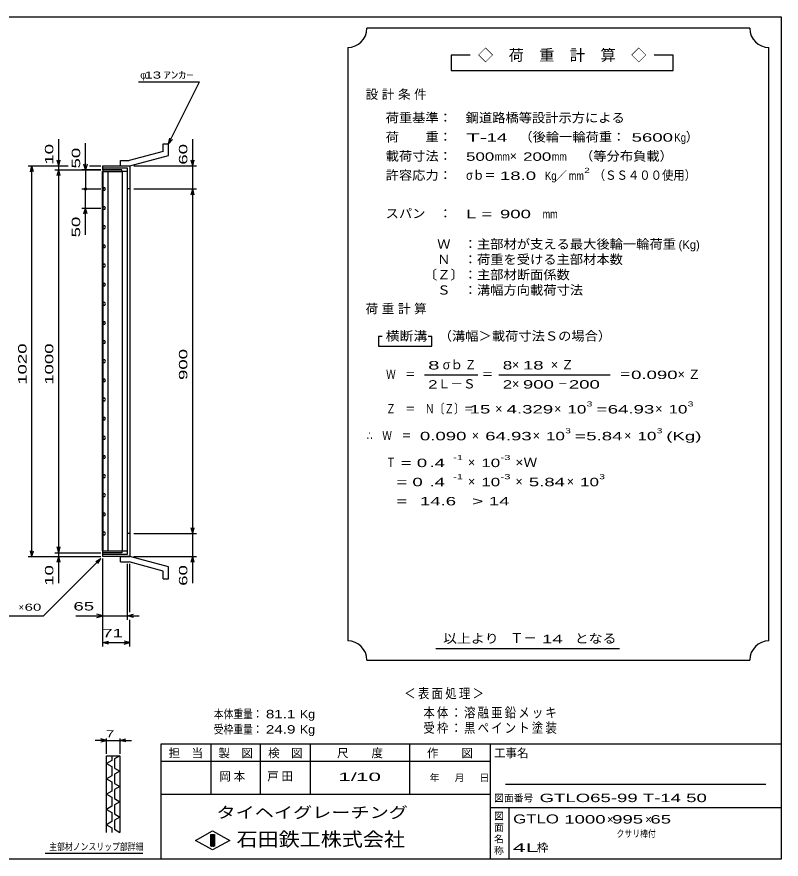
# Model space of a CAD drawing. Units: millimetres, scale not verified. Extents: x -1820 to 1731, y -1282 to 1054.
# Drawn here: x -265 to 1731, y -1146 to 1054 of the extents above; entities that cross this region are included whole.
import ezdxf
from ezdxf.enums import TextEntityAlignment as Align

# ---------------------------------------------------------------- set-up
doc = ezdxf.new("R2010")
doc.units = ezdxf.units.MM
doc.header["$LTSCALE"] = 10
for name, color, linetype, lineweight in [('0_2', 150, 'Continuous', 25), ('16', 3, 'Continuous', 25), ('19', 6, 'Continuous', 25), ('22', 4, 'Continuous', 25), ('24', 2, 'Continuous', 25), ('32', 4, 'Continuous', 25)]:
    doc.layers.add(name, color=color, linetype=linetype, lineweight=lineweight)
doc.styles.add('ベクトル', font='')
doc.styles.get('ベクトル').set_extended_font_data('ベクトル')

msp = doc.modelspace()

# ---------------------------------------------------------------- linework, layer by layer
at = {"layer": '0_2'}
for p, q in [((-1729, 1053.5), (1731, 1053.5)), ((1731, 1053.5), (1731, -1146.5)), ((1731, -846.5), (111, -846.5)), ((111, -846.5), (111, -1146.5)), ((241, -846.5), (241, -976.5)), ((371, -976.5), (371, -846.5)), ((501, -846.5), (501, -976.5)), ((761, -976.5), (761, -846.5)), ((971, -846.5), (971, -1146.5)), ((971, -891.5), (111, -891.5)), ((1691, -951.5), (1011, -951.5)), ((111, -976.5), (971, -976.5)), ((971, -1011.5), (1731, -1011.5)), ((1021, -1146.5), (1021, -1011.5)), ((201, -1097.5), (246, -1072.5)), ((246, -1072.5), (291, -1097.5)), ((246, -1122.5), (201, -1097.5)), ((241, -1082.5), (251, -1082.5)), ((241, -1112.5), (241, -1082.5)), ((241, -1082.5), (243, -1082.5)), ((243, -1082.5), (243, -1112.5)), ((245, -1112.5), (245, -1082.5)), ((245, -1082.5), (247, -1082.5)), ((291, -1097.5), (246, -1122.5)), ((247, -1082.5), (247, -1112.5)), ((249, -1112.5), (249, -1082.5)), ((249, -1082.5), (251, -1082.5)), ((251, -1082.5), (251, -1112.5)), ((251, -1082.5), (251, -1112.5)), ((251, -1112.5), (241, -1112.5)), ((243, -1112.5), (245, -1112.5)), ((247, -1112.5), (249, -1112.5)), ((1731, -1146.5), (-1729, -1146.5))]:
    msp.add_line(p, q, dxfattribs=at)
at = {"layer": '16'}
for p, q in [((-41.7, -341.5), (-41.7, 649.5)), ((-41.7, 649.5), (-41, 649.5)), ((9, 654), (-41, 654)), ((-41, 654), (-41, 649.5)), ((-41, 649.5), (9, 649.5)), ((-41, 649.5), (-41, -341.5)), ((24, 649.5), (-41, 649.5)), ((-27.5, 649.5), (-27.5, -341.5)), ((9, 649.5), (9, 654)), ((10.5, -341.5), (10.5, 649.5)), ((24, -341.5), (24, 649.5)), ((-39.15, 607.24), (-41, 603.98)), ((-41, 603.98), (-39.1, 600.74)), ((-35.4, 607.26), (-39.15, 607.24)), ((-39.1, 600.74), (-35.35, 600.76)), ((-33.5, 604), (-35.4, 607.26)), ((-35.35, 600.76), (-33.5, 604.02)), ((-39.15, 557.24), (-41, 553.98)), ((-41, 553.98), (-39.1, 550.74)), ((-35.4, 557.26), (-39.15, 557.24)), ((-39.1, 550.74), (-35.35, 550.76)), ((-33.5, 554), (-35.4, 557.26)), ((-35.35, 550.76), (-33.5, 554.02)), ((-39.15, 507.24), (-41, 503.98)), ((-35.4, 507.26), (-39.15, 507.24)), ((-33.5, 504), (-35.4, 507.26)), ((-41, 503.98), (-39.1, 500.74)), ((-39.1, 500.74), (-35.35, 500.76)), ((-35.35, 500.76), (-33.5, 504.02)), ((-39.15, 457.24), (-41, 453.98)), ((-41, 453.98), (-39.1, 450.74)), ((-35.4, 457.26), (-39.15, 457.24)), ((-39.1, 450.74), (-35.35, 450.76)), ((-33.5, 454), (-35.4, 457.26)), ((-35.35, 450.76), (-33.5, 454.02)), ((-39.15, 407.24), (-41, 403.98)), ((-41, 403.98), (-39.1, 400.74)), ((-35.4, 407.26), (-39.15, 407.24)), ((-39.1, 400.74), (-35.35, 400.76)), ((-33.5, 404), (-35.4, 407.26)), ((-35.35, 400.76), (-33.5, 404.02)), ((-39.15, 357.24), (-41, 353.98)), ((-41, 353.98), (-39.1, 350.74)), ((-35.4, 357.26), (-39.15, 357.24)), ((-33.5, 354), (-35.4, 357.26)), ((-35.35, 350.76), (-33.5, 354.02)), ((-39.1, 350.74), (-35.35, 350.76)), ((-39.15, 307.24), (-41, 303.98)), ((-41, 303.98), (-39.1, 300.74)), ((-35.4, 307.26), (-39.15, 307.24)), ((-39.1, 300.74), (-35.35, 300.76)), ((-33.5, 304), (-35.4, 307.26)), ((-35.35, 300.76), (-33.5, 304.02)), ((-39.15, 257.24), (-41, 253.98)), ((-41, 253.98), (-39.1, 250.74)), ((-35.4, 257.26), (-39.15, 257.24)), ((-39.1, 250.74), (-35.35, 250.76)), ((-33.5, 254), (-35.4, 257.26)), ((-35.35, 250.76), (-33.5, 254.02)), ((-39.15, 207.24), (-41, 203.98)), ((-41, 203.98), (-39.1, 200.74)), ((-35.4, 207.26), (-39.15, 207.24)), ((-39.1, 200.74), (-35.35, 200.76)), ((-33.5, 204), (-35.4, 207.26)), ((-35.35, 200.76), (-33.5, 204.02)), ((-39.15, 157.24), (-41, 153.98)), ((-35.4, 157.26), (-39.15, 157.24)), ((-33.5, 154), (-35.4, 157.26)), ((-35.35, 150.76), (-33.5, 154.02)), ((-41, 153.98), (-39.1, 150.74)), ((-39.1, 150.74), (-35.35, 150.76)), ((-39.15, 107.24), (-41, 103.98)), ((-41, 103.98), (-39.1, 100.74)), ((-35.4, 107.26), (-39.15, 107.24)), ((-39.1, 100.74), (-35.35, 100.76)), ((-33.5, 104), (-35.4, 107.26)), ((-35.35, 100.76), (-33.5, 104.02)), ((-39.15, 57.24), (-41, 53.98)), ((-41, 53.98), (-39.1, 50.74)), ((-35.4, 57.26), (-39.15, 57.24)), ((-39.1, 50.74), (-35.35, 50.76)), ((-33.5, 54), (-35.4, 57.26)), ((-35.35, 50.76), (-33.5, 54.02)), ((-39.15, 7.24), (-41, 3.98)), ((-41, 3.98), (-39.1, 0.74)), ((-35.4, 7.26), (-39.15, 7.24)), ((-39.1, 0.74), (-35.35, 0.76)), ((-33.5, 4), (-35.4, 7.26)), ((-35.35, 0.76), (-33.5, 4.02)), ((-39.15, -42.76), (-41, -46.02)), ((-35.4, -42.74), (-39.15, -42.76)), ((-33.5, -46), (-35.4, -42.74)), ((-41, -46.02), (-39.1, -49.26)), ((-39.1, -49.26), (-35.35, -49.24)), ((-35.35, -49.24), (-33.5, -45.98)), ((-39.15, -92.76), (-41, -96.02)), ((-41, -96.02), (-39.1, -99.26)), ((-35.4, -92.74), (-39.15, -92.76)), ((-39.1, -99.26), (-35.35, -99.24)), ((-33.5, -96), (-35.4, -92.74)), ((-35.35, -99.24), (-33.5, -95.98)), ((-39.15, -142.76), (-41, -146.02)), ((-41, -146.02), (-39.1, -149.26)), ((-35.4, -142.74), (-39.15, -142.76)), ((-39.1, -149.26), (-35.35, -149.24)), ((-33.5, -146), (-35.4, -142.74)), ((-35.35, -149.24), (-33.5, -145.98)), ((-39.15, -192.76), (-41, -196.02)), ((-41, -196.02), (-39.1, -199.26)), ((-35.4, -192.74), (-39.15, -192.76)), ((-33.5, -196), (-35.4, -192.74)), ((-35.35, -199.24), (-33.5, -195.98)), ((-39.1, -199.26), (-35.35, -199.24)), ((-39.15, -242.76), (-41, -246.02)), ((-41, -246.02), (-39.1, -249.26)), ((-35.4, -242.74), (-39.15, -242.76)), ((-39.1, -249.26), (-35.35, -249.24)), ((-33.5, -246), (-35.4, -242.74)), ((-35.35, -249.24), (-33.5, -245.98)), ((-39.15, -292.76), (-41, -296.02)), ((-41, -296.02), (-39.1, -299.26)), ((-35.4, -292.74), (-39.15, -292.76)), ((-39.1, -299.26), (-35.35, -299.24)), ((-33.5, -296), (-35.4, -292.74)), ((-35.35, -299.24), (-33.5, -295.98)), ((-41, -341.5), (-41.7, -341.5)), ((-41, -341.5), (9, -341.5)), ((-41, -346), (-41, -341.5)), ((-41, -341.5), (24, -341.5)), ((9, -346), (-41, -346)), ((9, -341.5), (9, -346))]:
    msp.add_line(p, q, dxfattribs=at)
at = {"layer": '19'}
for p, q in [((117, 722), (131, 722)), ((117, 702), (117, 722)), ((131, 691), (131, 722)), ((117, 702), (28, 678)), ((30, 664), (131, 691)), ((-41, 654), (-41, 664)), ((-41, 664), (29, 664)), ((5, 678), (28, 678)), ((5, 664), (5, 678)), ((5, 664), (30, 664)), ((29, 664), (30, 663)), ((30, 663), (30, -355)), ((24, 658), (-41, 658)), ((24, -350), (24, 658)), ((30, 604), (24, 604)), ((30, -296), (24, -296)), ((-41, -356), (-41, -346)), ((-41, -350), (24, -350)), ((29, -356), (-41, -356)), ((5, -356), (30, -356)), ((5, -370), (5, -356)), ((5, -370), (28, -370)), ((117, -394), (28, -370)), ((30, -355), (29, -356)), ((131, -383), (30, -356)), ((117, -414), (117, -394)), ((131, -414), (131, -383)), ((117, -414), (131, -414))]:
    msp.add_line(p, q, dxfattribs=at)
at = {"layer": '22'}
for p, q in [((52, 884), (212, 884)), ((131, 722), (212, 884)), ((-156, 664), (-156, 734)), ((131, 722), (134, 736.6)), ((131, 722), (141, 733)), ((194, 664), (194, 734)), ((-86, 654), (-86, 724)), ((-236, 664), (-131, 664)), ((-230, 649), (-226, 664)), ((-222, 649), (-226, 664)), ((-226, -356), (-226, 664)), ((-166, 664), (-131, 664)), ((-156, 664), (-160, 679)), ((-156, 664), (-152, 679)), ((-156, 654), (-156, 664)), ((-86, 654), (-90, 669)), ((-82, 669), (-86, 654)), ((-76, 664), (-46, 664)), ((-76, 664), (-46, 664)), ((40, 664), (204, 664)), ((194, 664), (190, 679)), ((194, 664), (198, 679)), ((194, 604), (194, 664)), ((-166, 654), (-46, 654)), ((-160, 639), (-156, 654)), ((-152, 639), (-156, 654)), ((-156, -346), (-156, 654)), ((-46, 654), (-96, 654)), ((-86, 654), (-86, 604)), ((-96, 604), (-46, 604)), ((-86, 554), (-86, 604)), ((40, 604), (204, 604)), ((190, 589), (194, 604)), ((198, 589), (194, 604)), ((194, -296), (194, 604)), ((-96, 554), (-46, 554)), ((-90, 539), (-86, 554)), ((-82, 539), (-86, 554)), ((-86, 484), (-86, 554)), ((194, -296), (190, -281)), ((194, -296), (198, -281)), ((40, -296), (204, -296)), ((194, -356), (194, -296)), ((-226, -356), (-230, -341)), ((-226, -356), (-222, -341)), ((-166, -346), (-46, -346)), ((-156, -346), (-160, -331)), ((-156, -346), (-152, -331)), ((-156, -356), (-156, -346)), ((-236, -356), (-46, -356)), ((-196, -511), (-46, -361)), ((-166, -356), (-46, -356)), ((-160, -371), (-156, -356)), ((-152, -371), (-156, -356)), ((-156, -426), (-156, -356)), ((-59, -369), (-46, -361)), ((-54, -374), (-46, -361)), ((-41, -521), (-41, -361)), ((-41, -591), (-41, -361)), ((40, -356), (204, -356)), ((190, -371), (194, -356)), ((198, -371), (194, -356)), ((194, -426), (194, -356)), ((24, -521), (24, -375)), ((30, -501), (30, -375)), ((-396, -511), (-196, -511)), ((-111, -511), (-41, -511)), ((-41, -511), (-56, -507)), ((-56, -515), (-41, -511)), ((-41, -511), (24, -511)), ((24, -511), (39, -507)), ((39, -515), (24, -511)), ((24, -511), (54, -511)), ((30, -591), (30, -521)), ((-41, -581), (-26, -577)), ((-26, -585), (-41, -581)), ((-41, -581), (30, -581)), ((30, -581), (15, -577)), ((15, -585), (30, -581))]:
    msp.add_line(p, q, dxfattribs=at)
msp.add_circle((-86, 604), 3, dxfattribs=at)
at = {"layer": '24', "color": 4}
for p, q in [((1649, 1023.5), (649, 1023.5)), ((599, 973.5), (599, -576.5)), ((1699, -576.5), (1699, 973.5)), ((919, 953.5), (869, 953.5)), ((869, 953.5), (869, 913.5)), ((1449, 953.5), (1399, 953.5)), ((1449, 913.5), (1449, 953.5)), ((869, 913.5), (1449, 913.5)), ((689, 218.5), (679, 218.5)), ((679, 218.5), (679, 193.5)), ((819, 218.5), (809, 218.5)), ((819, 193.5), (819, 218.5)), ((679, 193.5), (819, 193.5)), ((799, 118.5), (939, 118.5)), ((994, 118.5), (1284, 118.5)), ((829, -596.5), (1309, -596.5)), ((649, -626.5), (1649, -626.5))]:
    msp.add_line(p, q, dxfattribs=at)
for centre, start, end in [((599, 1023.5), 270, 0), ((1699, 1023.5), 180, 270), ((599, -626.5), 0, 90), ((1699, -626.5), 90, 180)]:
    msp.add_arc(centre, 50, start, end, dxfattribs=at)
at = {"layer": '32'}
for p, q in [((-31, -836.5), (-46, -832.5)), ((-31, -871.5), (-31, -831.5)), ((4, -831.5), (4, -871.5)), ((4, -836.5), (19, -832.5)), ((-31, -836.5), (-61, -836.5)), ((-46, -840.5), (-31, -836.5)), ((-31, -836.5), (4, -836.5)), ((19, -840.5), (4, -836.5)), ((4, -836.5), (34, -836.5)), ((-31, -876.5), (4, -876.5)), ((-31, -1076.5), (-31, -876.5)), ((-17, -876.5), (-17, -888.5)), ((4, -876.5), (-10, -884.5)), ((4, -876.5), (4, -1076.5)), ((-17, -888.5), (-31, -896.5)), ((-31, -896.5), (-17, -904.5)), ((-10, -884.5), (-10, -908.5)), ((-17, -904.5), (-17, -928.5)), ((-10, -908.5), (4, -916.5)), ((4, -916.5), (-10, -924.5)), ((-17, -928.5), (-31, -936.5)), ((-31, -936.5), (-17, -944.5)), ((-17, -944.5), (-17, -968.5)), ((-10, -924.5), (-10, -948.5)), ((-10, -948.5), (4, -956.5)), ((4, -956.5), (-10, -964.5)), ((-10, -964.5), (-10, -988.5)), ((-17, -968.5), (-31, -976.5)), ((-31, -976.5), (-17, -984.5)), ((-17, -984.5), (-17, -1008.5)), ((-10, -988.5), (4, -996.5)), ((-17, -1008.5), (-31, -1016.5)), ((4, -996.5), (-10, -1004.5)), ((-10, -1004.5), (-10, -1028.5)), ((-31, -1016.5), (-17, -1024.5)), ((-17, -1024.5), (-17, -1048.5)), ((-10, -1028.5), (4, -1036.5)), ((-17, -1048.5), (-31, -1056.5)), ((4, -1036.5), (-10, -1044.5)), ((-10, -1044.5), (-10, -1068.5)), ((-31, -1056.5), (-17, -1064.5)), ((-17, -1064.5), (-17, -1076.5)), ((-10, -1068.5), (4, -1076.5)), ((64, -1131.5), (-191, -1131.5))]:
    msp.add_line(p, q, dxfattribs=at)

# ---------------------------------------------------------------- texts
at = {"layer": '0_2', "style": 'ベクトル'}
for s, height, p in [('担\u3000当', 21.99, (131, -869.5)), ('製\u3000図', 21.99, (261, -869.5)), ('検\u3000図', 21.99, (391, -869.5)), ('尺\u3000\u3000度', 21.99, (571, -869.5)), ('作\u3000\u3000図', 21.99, (806, -869.5)), ('工事名', 21.99, (981, -869.5)), ('年', 18.33, (813, -934)), ('月', 18.33, (878, -934)), ('日', 18.33, (943, -934)), ('図面番号', 18.33, (981, -987)), ('図', 18.33, (981, -1034)), ('面', 18.33, (981, -1064)), ('名', 18.33, (981, -1094)), ('称', 18.33, (981, -1124))]:
    msp.add_text(s, height=height, dxfattribs=at).set_placement(p, align=Align.MIDDLE_LEFT)
at = {"layer": '0_2', "color": 222, "style": 'ベクトル'}
for s, height, width, p in [('タイヘイグレーチング', 29.33, 1.25, (256, -1024.5)), ('石田鉄工株式会社', 36.66, 1.1, (308.5, -1094.5))]:
    msp.add_text(s, height=height, dxfattribs=dict(at, width=width)).set_placement(p, align=Align.MIDDLE_LEFT)
at = {"layer": '22', "color": 2, "style": 'ベクトル'}
for s, height, p in [('φ', 18.33, (57, 901.5)), ('×', 18.33, (-261, -488.5)), ('×', 21.99, (1276, -1042.5)), ('×', 21.99, (1376, -1042.5)), ('枠', 21.99, (1093, -1116.5))]:
    msp.add_text(s, height=height, dxfattribs=at).set_placement(p, align=Align.MIDDLE_LEFT)
for s, height, width, p in [(' 13 ', 18.33, 1.6, (57, 901.5)), ('ｱﾝｶｰ', 18.33, 1.6, (117, 901.5)), (' 60 ', 18.33, 1.6, (-256, -488.5)), (' 65 ', 21.99, 1.65, (-131, -486)), (' 71 ', 21.99, 1.65, (-55.5, -556)), ('本体重量：', 21.99, 0.85, (249, -767.5)), (' 81.1', 21.99, 1.35, (374, -767.5)), ('Kg', 21.99, 1.1, (474, -767.5)), ('受枠重量：', 21.99, 0.85, (249, -807.5)), (' 24.9', 21.99, 1.35, (374, -807.5)), ('Kg', 21.99, 1.1, (474, -807.5)), ('1/', 21.99, 2, (574, -931.5)), (' 10 ', 21.99, 2, (604, -931.5)), ('GTLO65-99 T-14 50           ', 21.99, 1.65, (1100, -986.5)), ('GTLO', 23.46, 1.4, (1031, -1041.5)), (' 1000 ', 21.99, 1.65, (1151, -1042.5)), (' 995 ', 21.99, 1.65, (1276, -1042.5)), (' 65 ', 21.99, 1.65, (1376, -1042.5)), ('クサリ棒付', 18.33, 0.8, (1301, -1080)), ('4L', 21.99, 2.05, (1030, -1116.5))]:
    msp.add_text(s, height=height, dxfattribs=dict(at, width=width)).set_placement(p, align=Align.MIDDLE_LEFT)
at = {"layer": '22', "color": 2, "style": 'ベクトル', "width": 1.65}
for s, p in [(' 10 ', (-181, 654)), (' 50 ', (-111, 644)), (' 60 ', (169, 654)), (' 50 ', (-111, 464)), (' 1020 ', (-251, 79)), (' 1000 ', (-181, 79)), (' 900 ', (169, 91.5)), (' 10 ', (-181, -446)), (' 60 ', (169, -446))]:
    msp.add_text(s, height=21.99, rotation=90, dxfattribs=at).set_placement(p, align=Align.MIDDLE_LEFT)
at = {"layer": '22', "color": 2, "attachment_point": 4, "style": 'ベクトル'}
for s, insert, char_height in [('\\T1.2;\\W0.85;＜表面処理＞', (746.5, -715), 25.66), ('\\T1.19;\\W0.85;本体：溶融亜鉛メッキ', (796.5, -765), 25.66), ('\\T1.19;\\W0.85;受枠：黒ペイント塗装', (796.5, -805), 25.66), ('\\T1.25;岡本\u3000', (263.5, -931.5), 21.99), ('\\T1.25;戸田\u3000', (388.5, -931.5), 21.99)]:
    msp.add_mtext(s, dxfattribs=dict(at, insert=insert, char_height=char_height))
at = {"layer": '24', "style": 'ベクトル'}
for s, height, p in [('◇\u3000荷\u3000重\u3000計\u3000算\u3000◇', 29.33, (939, 953.5)), ('）', 24.19, (1482, 740)), ('×', 24.19, (1022, 690)), ('／', 21.99, (1141.5, 638.5)), ('(Kg)', 21.99, (1463, 458.5)), ('σｂ', 24.19, (847, 145)), ('×', 24.19, (1028, 145)), ('Ｌ－Ｓ', 24.19, (834, 95)), ('×', 24.19, (1028, 95)), ('×', 24.19, (984, 30)), ('×', 24.19, (1138, 30)), ('×', 24.19, (1402, 30)), ('×', 24.19, (923, -40)), ('×', 24.19, (1082, -40)), ('×', 24.19, (1321, -40)), ('×', 24.19, (913, -110)), ('×', 24.19, (913, -160)), ('×', 24.19, (1037, -160)), ('×', 24.19, (1171, -160)), ('Ｔ－', 25.66, (1023, -569))]:
    msp.add_text(s, height=height, dxfattribs=at).set_placement(p, align=Align.MIDDLE_LEFT)
for s, height, width, p in [('荷重基準：\u3000', 24.19, 1.05, (698, 790)), ('鋼道路橋等設計示方による', 24.19, 1.05, (907, 790)), ('荷\u3000\u3000重：\u3000', 24.19, 1.05, (698, 740)), ('T-', 21.99, 2, (908, 738.5)), (' 14 ', 21.99, 1.65, (948, 738.5)), ('（後輪一輪荷重：', 24.19, 1.05, (1047, 740)), (' 5600', 21.99, 1.65, (1327, 738.5)), ('Kg', 21.99, 0.85, (1452, 738.5)), ('載荷寸法：\u3000', 24.19, 1.05, (698, 690)), ('\u3000（等分布負載）', 24.19, 1.05, (1171, 690)), ('500', 21.99, 1.5, (908, 688.5)), ('mm', 21.99, 0.8, (983, 688.5)), ('200', 21.99, 1.5, (1057, 688.5)), ('mm', 21.99, 0.8, (1132, 688.5)), ('許容応力：\u3000', 24.19, 1.05, (698, 640)), ('σｂ＝', 24.19, 0.9, (908, 640)), (' 18.0', 21.99, 1.65, (983, 638.5)), ('Kg', 21.99, 0.85, (1114, 638.5)), ('mm', 21.99, 0.8, (1176.5, 638.5)), ('2', 13.2, 1.5, (1216.5, 652.5)), ('（ＳＳ４００使用）', 24.19, 0.9, (1241.5, 640)), ('スパン\u3000：\u3000', 24.19, 1.05, (698, 540)), ('L =', 21.99, 1.65, (908, 538.5)), (' 900 ', 21.99, 1.65, (983, 538.5)), ('mm', 21.99, 0.8, (1108, 538.5)), ('\u3000Ｗ\u3000：主部材が支える最大後輪一輪荷重', 24.19, 1.05, (798, 460)), ('\u3000Ｎ\u3000：荷重を受ける主部材本数', 24.19, 1.05, (798, 420)), ('〔Ｚ〕：主部材断面係数', 24.19, 1.05, (798, 380)), ('\u3000Ｓ\u3000：溝幅方向載荷寸法', 24.19, 1.05, (798, 340)), ('横断溝', 24.19, 1.1, (698, 220)), ('\u3000（溝幅＞載荷寸法Ｓの場合）', 24.19, 1.05, (802, 220)), ('8', 21.99, 1.8, (809, 143.5)), ('Ｚ', 24.19, 0.9, (905, 145)), ('8', 21.99, 1.5, (1004, 143.5)), (' 18 ', 21.99, 1.65, (1043, 143.5)), ('Ｗ\u3000＝', 24.19, 0.75, (699, 120)), ('＝', 24.19, 0.9, (949, 120)), ('＝', 24.19, 0.9, (1309, 120)), ('0.090', 21.99, 1.65, (1339, 118.5)), ('2', 21.99, 1.5, (809, 93.5)), ('2', 21.99, 1.5, (1004, 93.5)), (' 900 ', 21.99, 1.65, (1043, 93.5)), ('－', 24.19, 0.75, (1148, 95)), (' 200 ', 21.99, 1.65, (1163, 93.5)), ('Ｚ\u3000＝\u3000Ｎ〔Ｚ〕＝', 24.19, 0.75, (699, 30)), ('3', 13.2, 1.5, (1223, 42.5)), ('3', 13.2, 1.5, (1487, 42.5)), (' 15 ', 21.99, 1.65, (904, 28.5)), ('4.329', 21.99, 1.65, (1014, 28.5)), ('10', 21.99, 1.5, (1173, 28.5)), ('=', 21.99, 1.7, (1248, 28.5)), ('64.93', 21.99, 1.65, (1278, 28.5)), ('10', 21.99, 1.5, (1437, 28.5)), ('3', 13.2, 1.5, (1167, -27.5)), ('3', 13.2, 1.5, (1406, -27.5)), ('∴\u3000Ｗ\u3000＝', 24.19, 0.75, (649, -40)), (' 0.090', 21.99, 1.65, (774, -41.5)), ('64.93', 21.99, 1.65, (958, -41.5)), ('10', 21.99, 1.5, (1117, -41.5)), ('=', 21.99, 1.7, (1192, -41.5)), ('5.84', 21.99, 1.65, (1222, -41.5)), ('10', 21.99, 1.5, (1356, -41.5)), ('(Kg)', 21.99, 1.65, (1431, -41.5)), ('Ｔ', 24.19, 0.75, (699, -110)), (' = 0', 21.99, 1.65, (724, -111.5)), (' .4 ', 21.99, 1.65, (799, -111.5)), ('-1', 13.2, 1.65, (874, -97.5)), ('10', 21.99, 1.5, (948, -111.5)), ('-3', 13.2, 1.65, (998, -97.5)), ('×Ｗ', 24.19, 1.1, (1037, -110)), ('  = 0', 21.99, 1.65, (699, -161.5)), (' .4 ', 21.99, 1.65, (799, -161.5)), ('-1', 13.2, 1.65, (874, -147.5)), ('10', 21.99, 1.5, (948, -161.5)), ('-3', 13.2, 1.65, (998, -147.5)), ('5.84', 21.99, 1.65, (1072, -161.5)), ('10', 21.99, 1.5, (1206, -161.5)), ('3', 13.2, 1.5, (1256, -147.5)), ('  =', 21.99, 1.65, (699, -211.5)), (' 14.6', 21.99, 1.65, (774, -211.5)), ('>', 21.99, 1.7, (924, -211.5)), (' 14 ', 21.99, 1.65, (954, -211.5)), ('以上より\u3000', 24.19, 1.1, (848, -570)), (' 14 ', 21.99, 1.65, (1093, -571.5)), ('となる', 24.19, 1.1, (1192, -570))]:
    msp.add_text(s, height=height, dxfattribs=dict(at, width=width)).set_placement(p, align=Align.MIDDLE_LEFT)
at = {"layer": '24', "char_height": 24.19, "attachment_point": 4, "style": 'ベクトル'}
for s, insert in [('\\T1.28;設計条件', (645.5, 850)), ('\\T1.28;荷重計算', (645.5, 290)), ('\\T1.42;×Ｚ', (1129.5, 145)), ('\\T1.42;×Ｚ', (1460.5, 120))]:
    msp.add_mtext(s, dxfattribs=dict(at, insert=insert))
at = {"layer": '32', "color": 2, "style": 'ベクトル'}
for s, width, p in [(' 7 ', 1.6, (-43.5, -819)), ('主部材ノンスリップ部詳細', 0.8, (-181, -1114))]:
    msp.add_text(s, height=18.33, dxfattribs=dict(at, width=width)).set_placement(p, align=Align.MIDDLE_LEFT)

doc.saveas('drawing.dxf')
